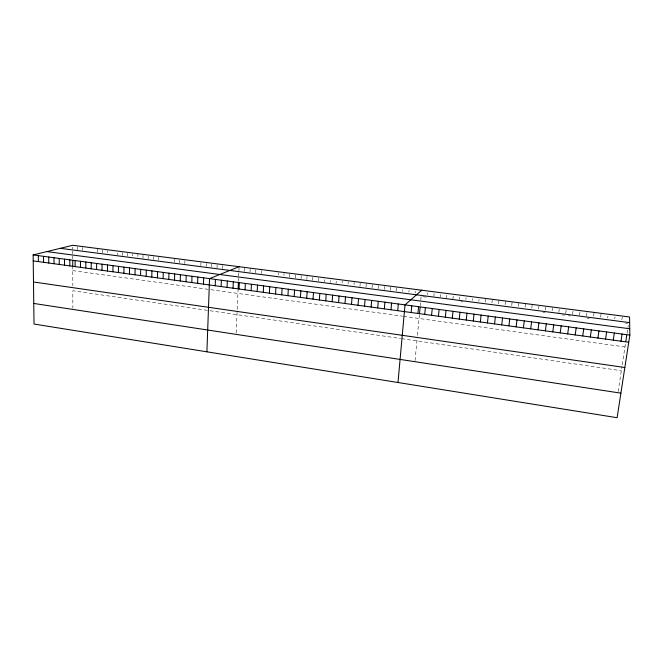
<?xml version="1.0" encoding="UTF-8"?>
<svg xmlns="http://www.w3.org/2000/svg" width="663" height="663" viewBox="0 0 663 663"><rect width="100%" height="100%" fill="white"/><g stroke="black" fill="none" stroke-linecap="round" stroke-linejoin="round"><path stroke-width="0.5" stroke-dasharray="3.31 2.49" d="M82.56 250.291L82.56 247.49M97.411 252.23L97.428 248.476M102.4 252.876L102.417 250.059M107.414 252.586L107.431 250.705M117.475 254.841L117.492 252.951M122.539 255.495L122.572 252.661M127.619 256.158L127.661 253.316M132.733 255.868L132.766 253.97M137.854 256.54L137.904 253.68M142.984 258.156L143.034 255.296M148.139 258.827L148.197 255.968M153.319 259.498L153.377 256.631M158.515 260.178L158.581 257.302M174.228 262.225L174.328 258.371M179.507 262.913L179.59 260.02M184.803 263.601L184.886 260.7M200.823 265.681L200.914 262.772M206.201 266.385L206.301 263.468M211.605 267.081L211.704 264.164M217.025 267.794L217.132 264.86M222.461 268.498L222.577 265.565M236.177 333L237.139 311.146M237.213 309.381L238.15 288.256M238.448 281.319L238.605 277.838M238.68 276.09L238.837 272.609M238.92 270.637L239.094 266.708M244.456 271.358L244.639 267.421M250.017 272.087L250.208 268.142M255.603 272.808L255.744 269.849M261.205 273.537L261.355 270.57M278.203 274.747L278.311 272.758M283.897 275.485L284.013 273.496M289.557 277.225L289.789 273.231M295.3 277.979L295.541 273.976M301.06 278.725L301.242 275.717M306.845 279.479L307.035 276.463M312.654 280.234L312.845 277.217M318.48 280.996L318.688 277.971M324.34 281.75L324.472 279.736M330.215 282.521L330.356 280.499M336.116 283.283L336.265 281.261M342.116 283.043L342.265 281.013M348.075 283.814L348.224 281.783M354.05 284.593L354.199 282.554M359.968 286.391L360.208 283.325M365.993 287.17L366.316 283.084M372.042 287.957L372.374 283.863M378.109 288.753L378.449 284.651M384.209 289.54L384.474 286.457M390.333 290.344L390.689 286.225M396.482 291.14L396.847 287.013M402.706 291.355L402.864 289.582M408.905 292.159L409.071 290.386M415.129 292.971L415.295 291.19M415.055 360.606L417.276 337.177M417.45 335.321L419.563 313.002M420.259 305.66L420.524 302.908M420.781 300.14L421.129 296.452M427.66 294.596L427.834 292.814M433.875 296.311L434.141 293.626M440.207 297.132L440.481 294.447M446.564 297.96L446.837 295.267M452.945 298.789L453.227 296.096M459.351 299.626L459.641 296.925M465.89 299.56L466.081 297.753M472.354 300.397L472.545 298.59M478.843 301.242L479.042 299.436M485.366 302.088L485.772 298.458M491.913 302.941L492.327 299.303M498.485 303.795L498.916 300.148M505.09 304.657L505.521 301.002M511.72 305.519L512.168 301.856M518.383 306.381L518.831 302.718M525.071 307.251L525.527 303.579M531.792 308.121L532.256 304.441M538.538 308.999L538.895 306.231M545.317 309.878L545.674 307.11M552.122 310.765L552.486 307.988M558.834 312.58L559.332 308.875M565.696 313.475L566.202 309.762M572.592 314.37L573.105 310.649M579.512 315.273L580.166 310.607M586.465 316.176L587.128 311.511M593.584 316.152L594.123 312.406M600.603 317.063L601.15 313.309M607.656 317.975L607.93 316.102M614.734 318.895L615.015 317.013M621.844 319.823L622.275 316.989M618.123 391.56L621.927 366.755M622.234 364.791L625.864 341.13M627.049 333.356L627.654 329.453M627.952 327.497L628.251 325.541M422.928 296.684L426.508 297.157M461 301.665L462.84 301.905M543.022 312.397L544.953 312.654M562.506 314.95L564.462 315.198M568.398 315.721L570.362 315.978M587.203 318.174L589.192 318.439M625.491 323.188L627.529 323.453M72.781 270.62L208.099 289.325M210.776 289.69L402.557 316.201M403.585 316.342L624.969 346.948M207.345 310.342L72.814 290.734L72.847 308.121M210.014 310.732L400.551 338.511M401.571 338.66L621.322 370.7M77.637 246.86L77.646 249.653M72.739 247.158L72.748 249.015M72.748 250.879L72.756 253.854M72.756 255.835L72.764 258.802M72.773 265.706L72.806 285.728"/><path stroke-width="0.99" d="M80.472 267.346L80.472 261.288M85.825 268.076L85.834 262.009M91.204 268.813L91.221 262.73M96.599 269.551L96.624 263.46M102.019 270.289L102.052 264.189M107.456 271.034L107.505 264.918M112.925 271.78L112.983 265.656M118.412 272.534L118.478 266.393M123.915 273.28L123.989 267.131M129.451 274.043L129.534 267.877M135.003 274.797L135.095 268.623M140.573 275.559L140.68 269.377M146.175 276.322L146.291 270.131M151.794 277.093L151.918 270.885M157.438 277.863L157.579 271.639M163.106 278.634L163.255 272.41M168.8 279.413L168.957 273.173M174.518 280.192L174.684 273.943M180.253 280.979L180.427 274.714M186.021 281.767L186.204 275.493M191.806 282.554L191.997 276.264M197.615 283.35L197.823 277.051M203.45 284.145L203.665 277.838M206.906 351.813L209.541 278.626L239.094 266.708M215.21 285.753L215.442 279.413M221.127 286.565L221.376 280.217M227.069 287.377L227.334 281.013M233.044 288.19L233.318 281.816M238.15 288.256L238.373 283.051M239.036 289.01L239.326 282.629M245.061 289.83L245.351 283.433M251.111 290.659L251.418 284.253M257.186 291.488L257.501 285.065M263.286 292.325L263.609 285.886M269.41 293.162L269.75 286.714M275.559 293.999L275.907 287.543M281.742 294.844L282.098 288.372M287.941 295.69L288.322 289.209M294.173 296.543L294.563 290.046M300.43 297.397L300.836 290.891M306.72 298.259L307.135 291.737M313.035 299.121L313.458 292.582M319.375 299.983L319.815 293.436M325.748 300.853L326.196 294.297M332.138 301.731L332.602 295.159M338.569 302.601L339.042 296.021M345.017 303.488L345.506 296.891M351.506 304.375L352.003 297.762M358.012 305.262L358.526 298.64M364.551 306.157L365.081 299.519M371.123 307.052L371.661 300.405M377.719 307.955L378.275 301.292M384.349 308.859L384.913 302.179M391.004 309.77L391.584 303.082M397.692 310.682L398.289 303.977M397.991 382.51L405.018 304.881L421.726 290.22M411.159 312.522L411.781 305.792M417.93 313.45L418.568 306.704M419.563 313.002L420.085 307.499M424.743 314.378L425.389 307.624M431.58 315.315L432.243 308.544M438.45 316.251L439.13 309.464M445.354 317.196L446.05 310.392M452.29 318.141L452.995 311.328M459.252 319.094L459.973 312.265M466.246 320.047L466.984 313.209M473.283 321.008L474.028 314.154M480.344 321.969L481.106 315.107M487.438 322.939L488.217 316.06M494.565 323.917L495.36 317.022M501.725 324.895L502.537 317.983M508.919 325.873L509.748 318.953M516.145 326.867L516.991 319.922M523.405 327.853L524.267 320.9M530.698 328.848L531.577 321.886M538.033 329.851L538.928 322.873M545.392 330.862L546.304 323.867M552.793 331.873L553.721 324.862M560.227 332.884L561.171 325.856M567.694 333.903L568.655 326.867M575.202 334.931L576.18 327.878M582.736 335.959L583.738 328.889M590.319 336.995L591.33 329.909M597.927 338.039L598.962 330.936M605.576 339.083L606.628 331.964M613.267 340.127L614.328 333M620.982 341.188L622.068 334.044M625.864 341.13L626.75 335.304M629.85 335.088L617.112 417.707L34.02 324.041L33.15 254.932L72.739 245.293L629.568 316.972L629.85 335.088L33.15 254.932M60.275 248.327L629.651 322.616M46.824 251.6L629.751 328.765M33.225 260.891L628.748 342.249M33.49 281.974L624.853 367.509M33.763 303.447L620.891 393.159M38.321 255.628L38.388 261.603M43.518 256.324L43.576 262.308M53.976 257.725L54.018 263.733M48.739 257.02L48.789 263.02M59.231 258.429L59.264 264.454M64.51 259.142L64.535 265.175M69.806 259.855L69.822 265.896M75.126 260.567L75.134 266.617M72.764 260.774L72.773 265.706"/></g></svg>
